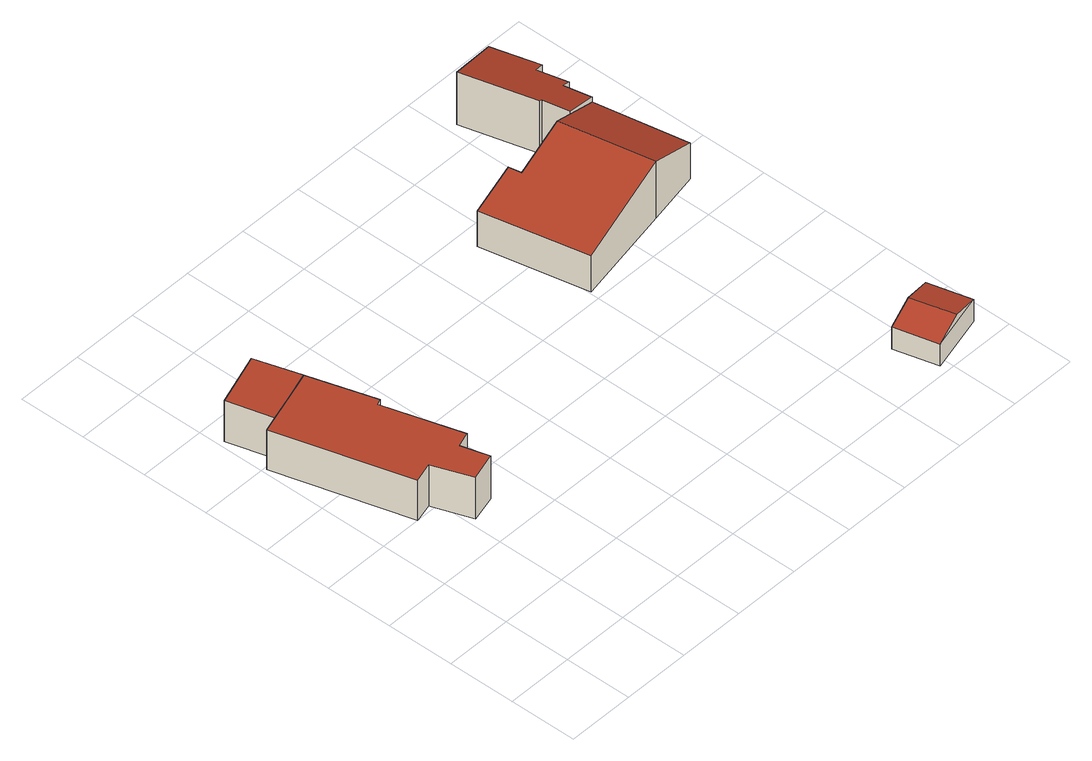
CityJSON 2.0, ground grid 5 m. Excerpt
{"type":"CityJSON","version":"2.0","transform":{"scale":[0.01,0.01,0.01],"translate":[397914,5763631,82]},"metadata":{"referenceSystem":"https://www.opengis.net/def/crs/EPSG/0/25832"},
"CityObjects":{
"building1":{"type":"Building","attributes":{"Gemeindeschluessel":"05566004","Geometrietyp2DReferenz":"3000","function":"31001_1310"},"children":["building1-1","building1-2"]},
"building1-1":{"type":"BuildingPart","attributes":{"roofType":"2100","measuredHeight":3.75},"parents":["building1"],"geometry":[{"type":"Solid","lod":"2","boundaries":[[[[0,1,2,3]],[[4,5,6,1,0]],[[3,2,7,8]],[[9,4,0,3,8]],[[1,6,7,2]],[[5,4,9]],[[7,6,5,9,8]]]],"semantics":{"surfaces":[{"type":"WallSurface"},{"type":"RoofSurface"},{"type":"GroundSurface"},{"type":"ClosureSurface"}],"values":[[0,0,0,1,2,0,3]]}}]},
"building1-2":{"type":"BuildingPart","attributes":{"roofType":"2100","measuredHeight":3.73},"parents":["building1"],"geometry":[{"type":"Solid","lod":"2","boundaries":[[[[10,11,6,5]],[[12,13,11,10]],[[14,15,13,12]],[[16,17,15,14]],[[18,19,17,16]],[[20,21,19,18]],[[22,23,21,20]],[[24,25,23,22]],[[26,27,25,24]],[[28,8,7,27,26]],[[24,22,20,18,16,14,12,10,5,9,28,26]],[[6,11,13,15,17,19,21,23,25,27,7]],[[8,28,9]],[[7,8,9,5,6]]]],"semantics":{"surfaces":[{"type":"WallSurface"},{"type":"RoofSurface"},{"type":"GroundSurface"},{"type":"ClosureSurface"}],"values":[[0,0,0,0,0,0,0,0,0,0,1,2,0,3]]}}]},
"building2":{"type":"Building","attributes":{"Gemeindeschluessel":"05566004","Geometrietyp2DReferenz":"3000","function":"31001_2000","roofType":"3100","measuredHeight":2.43},"geometry":[{"type":"Solid","lod":"2","boundaries":[[[[29,30,31,32]],[[33,34,30,29]],[[35,36,34,33]],[[32,31,36,35]],[[29,37,33]],[[35,38,32]],[[32,38,37,29]],[[33,37,38,35]],[[30,34,36,31]]]],"semantics":{"surfaces":[{"type":"WallSurface"},{"type":"RoofSurface"},{"type":"GroundSurface"}],"values":[[0,0,0,0,0,0,1,1,2]]}}]},
"building3":{"type":"Building","attributes":{"Gemeindeschluessel":"05566004","Geometrietyp2DReferenz":"3000","function":"31001_1000","roofType":"3100","measuredHeight":4.7},"address":[{"country":"Germany","locality":"Altenberge","thoroughfareNumber":"44","thoroughfareName":"Waltrup"}],"geometry":[{"type":"Solid","lod":"2","boundaries":[[[[39,40,41,42]],[[43,44,40,39]],[[45,46,44,43]],[[47,48,46,45]],[[49,50,48,47]],[[51,52,50,49]],[[53,54,52,51]],[[55,56,54,53]],[[42,41,56,55]],[[49,47,45,43,51]],[[39,42,55,53,51,43]],[[40,44,46,48,50,52,54,56,41]]]],"semantics":{"surfaces":[{"type":"WallSurface"},{"type":"RoofSurface"},{"type":"GroundSurface"}],"values":[[0,0,0,0,0,0,0,0,0,1,1,2]]}}]},
"building4":{"type":"Building","attributes":{"Gemeindeschluessel":"05566004","Geometrietyp2DReferenz":"3000","function":"31001_2460","roofType":"2100","measuredHeight":4.36},"geometry":[{"type":"Solid","lod":"2","boundaries":[[[[57,58,59,60]],[[61,62,58,57]],[[63,64,62,61]],[[65,66,64,63]],[[67,68,66,65]],[[69,70,68,67]],[[71,72,70,69]],[[73,74,72,71]],[[75,76,74,73]],[[60,59,76,75]],[[73,71,69,67,65,63,61,57,60,75]],[[58,62,64,66,68,70,72,74,76,59]]]],"semantics":{"surfaces":[{"type":"WallSurface"},{"type":"RoofSurface"},{"type":"GroundSurface"}],"values":[[0,0,0,0,0,0,0,0,0,0,1,2]]}}]}
},
"vertices":[
[405,2942,454],[405,2942,81],[44,2837,81],[44,2837,419],[508,2606,455],[508,2606,453],[508,2606,81],[134,2507,81],[134,2507,419],[306,2552,435],
[657,2116,454],[657,2116,81],[619,2102,450],[619,2102,81],[788,1524,451],[788,1524,81],[685,1494,442],[685,1494,81],[744,1295,442],[744,1295,81],[554,1245,425],[554,1245,81],[448,1532,423],[448,1532,81],[309,1497,411],[309,1497,81],[29,2479,411],[29,2479,81],[134,2507,420],
[3871,169,268],[3871,169,86],[3788,489,86],[3788,489,268],[3439,56,268],[3439,56,86],[3355,376,268],[3355,376,86],[3655,112,329],[3571,433,329],
[2716,2817,464],[2716,2817,88],[2697,2911,88],[2697,2911,464],[3125,2897,558],[3125,2897,88],[3274,2926,494],[3274,2926,88],[3530,2975,385],[3530,2975,88],[3653,2288,389],[3653,2288,88],[3258,2211,558],[3258,2211,88],[2510,2064,386],[2510,2064,88],[2347,2848,384],[2347,2848,88],
[3221,3125,513],[3221,3125,78],[3240,3129,78],[3240,3129,507],[3074,3670,513],[3074,3670,78],[3488,3784,366],[3488,3784,78],[3587,3435,364],[3587,3435,78],[3507,3411,393],[3507,3411,78],[3558,3190,396],[3558,3190,78],[3493,3178,418],[3493,3178,78],[3530,2975,424],[3530,2975,78],[3274,2926,513],[3274,2926,78]
]}
